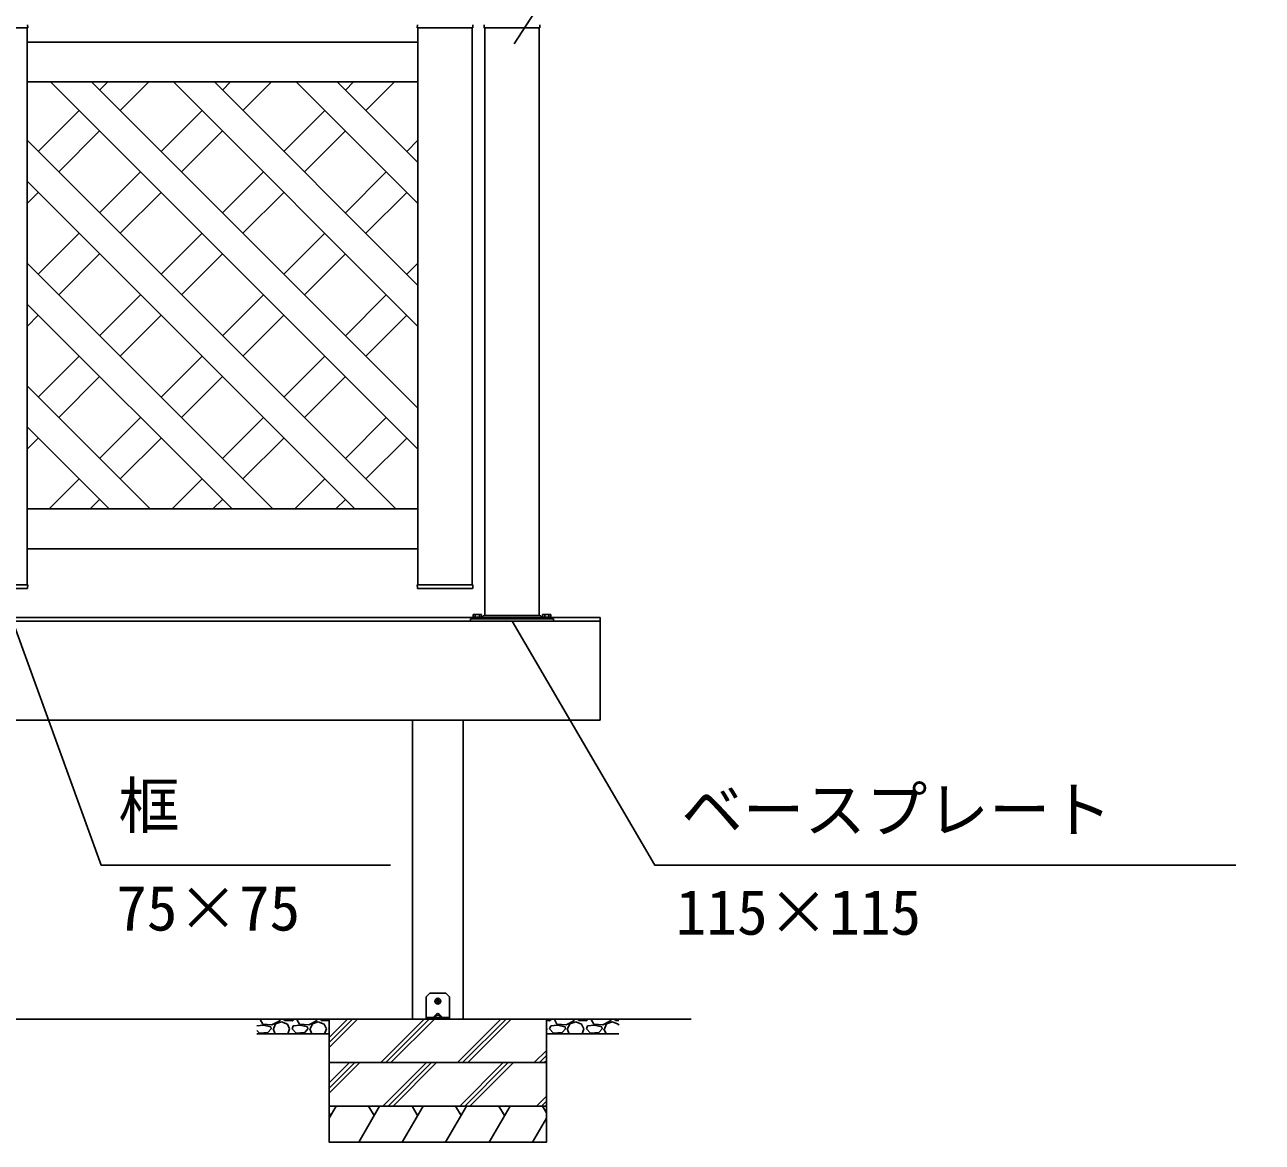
# Model space of a CAD drawing. Units: millimetres, scale not verified. Extents: x -4375 to 4375, y -6502 to 6475.
# Drawn here: x 229 to 1939, y 78 to 1622 of the extents above; entities that cross this region are included whole.
import ezdxf
from ezdxf.enums import TextEntityAlignment as Align

# ---------------------------------------------------------------- set-up
doc = ezdxf.new("R2010")
doc.units = ezdxf.units.MM
doc.header["$LTSCALE"] = 30
for name, color, linetype in [('0-2_YKK_13', 4, 'Continuous'), ('0-3_YKK_A1', 4, 'Continuous'), ('0-4_YKK_D', 6, 'Continuous')]:
    doc.layers.add(name, color=color, linetype=linetype)
doc.styles.add('ＭＳ ゴシック', font='')
doc.styles.get('ＭＳ ゴシック').set_extended_font_data('MS Gothic')

msp = doc.modelspace()

# ---------------------------------------------------------------- linework, layer by layer
at = {"layer": '0-2_YKK_13'}
for p, q in [((788.41, 283.61), (784, 279.2)), ((784, 251.2), (784, 279.2)), ((810.17, 284.2), (789.83, 284.2)), ((797.76, 273.7), (798.86, 273.72)), ((798.86, 273.72), (799.38, 273.82)), ((799.48, 274.34), (799.38, 273.82)), ((799.5, 275.44), (799.48, 274.34)), ((800.5, 275.44), (800.52, 274.34)), ((800.52, 274.34), (800.62, 273.82)), ((801.14, 273.72), (800.62, 273.82)), ((802.24, 273.7), (801.14, 273.72)), ((816, 279.2), (811.59, 283.61)), ((816, 251.2), (816, 279.2)), ((797.76, 272.7), (798.86, 272.68)), ((798.86, 272.68), (799.38, 272.58)), ((799.48, 272.06), (799.38, 272.58)), ((799.5, 270.96), (799.48, 272.06)), ((800.5, 270.96), (800.52, 272.06)), ((800.52, 272.06), (800.62, 272.58)), ((801.14, 272.68), (800.62, 272.58)), ((802.24, 272.7), (801.14, 272.68)), ((784, 250.7), (784, 251.2)), ((788.41, 248.2), (784, 248.2)), ((788.41, 250.7), (789.83, 250.7)), ((788.41, 248.2), (788.41, 250.7)), ((789.83, 248.2), (788.41, 248.2)), ((810.17, 250.7), (789.83, 250.7)), ((810.17, 248.2), (789.83, 248.2)), ((798.56, 255.66), (794.1, 251.2)), ((796, 251.62), (796, 251.2)), ((796.5, 250.7), (803.5, 250.7)), ((805.9, 251.2), (801.44, 255.66)), ((804, 251.62), (804, 251.2)), ((810.17, 250.7), (811.59, 250.7)), ((811.59, 248.2), (810.17, 248.2)), ((811.59, 250.7), (816, 250.7)), ((811.59, 250.7), (811.59, 248.2)), ((816, 248.2), (811.59, 248.2)), ((816, 251.2), (816, 250.7)), ((816, 250.7), (816, 248.2))]:
    msp.add_line(p, q, dxfattribs=at)
msp.add_lwpolyline([(784, 248.2), (784, 250.7), (788.41, 250.7)], dxfattribs=at)
msp.add_circle((800, 273.2), 4, dxfattribs=at)
for centre, radius, start, end in [((789.83, 282.2), 2, 90, 135), ((800, 273.2), 2.3, 167.44414, 192.55586), ((800, 273.2), 2.3, 77.44414, 102.55586), ((800, 273.2), 2.3, 347.44414, 12.55586), ((810.17, 282.2), 2, 45, 90), ((800, 273.2), 2.3, 257.44414, 282.55586), ((797, 251.62), 1, 126.03188, 180), ((796.5, 251.2), 0.5, 180, 270), ((800, 247.5), 6.1, 53.96812, 126.03188), ((803.5, 251.2), 0.5, 270, 0), ((803, 251.62), 1, 0, 53.96812)]:
    msp.add_arc(centre, radius, start, end, dxfattribs=at)
for centre, major_axis, ratio, start_param, end_param in [((800, 252.77), (0, -3.54), 0.707107, 2.5261129, 3.7570724), ((794.6, 251.2), (0.688, 0.425), 0.381966, 2.1243707, 3.695167), ((805.4, 251.2), (0.688, -0.425), 0.381966, 5.7296109, 7.3004073)]:
    msp.add_ellipse(centre, major_axis=major_axis, ratio=ratio, start_param=start_param, end_param=end_param, dxfattribs=at)
at = {"layer": '0-3_YKK_A1'}
for p, q in [((232.5, 1618.2), (232.5, 848.2)), ((233.5, 1618.2), (233.29, 1622.25)), ((772.5, 1618.2), (772.5, 848.2)), ((847.5, 848.2), (847.5, 1618.2)), ((848.5, 1618.2), (848.29, 1622.25)), ((865, 806.2), (865, 1618.2)), ((940, 1618.2), (940, 806.2)), ((941, 1618.2), (940.79, 1622.25)), ((232.5, 1598.2), (772.5, 1598.2)), ((772.5, 1543.2), (232.5, 1543.2)), ((265.07, 1543.2), (772.5, 1035.77)), ((321.64, 1543.2), (772.5, 1092.34)), ((332.79, 1532.04), (343.95, 1543.2)), ((361.08, 1503.76), (400.52, 1543.2)), ((434.77, 1543.2), (772.5, 1205.47)), ((491.34, 1543.2), (772.5, 1262.04)), ((502.5, 1532.04), (513.66, 1543.2)), ((530.78, 1503.76), (570.23, 1543.2)), ((772.5, 1375.18), (604.48, 1543.2)), ((772.5, 1431.75), (661.05, 1543.2)), ((683.36, 1543.2), (672.21, 1532.04)), ((739.93, 1543.2), (700.49, 1503.76)), ((247.94, 1447.19), (304.51, 1503.76)), ((417.65, 1447.19), (474.22, 1503.76)), ((643.92, 1503.76), (587.35, 1447.19)), ((276.23, 1418.91), (332.79, 1475.47)), ((445.93, 1418.91), (502.5, 1475.47)), ((672.21, 1475.47), (615.64, 1418.91)), ((232.5, 1462.63), (741.93, 953.2)), ((772.5, 1462.63), (757.06, 1447.19)), ((232.5, 1406.06), (685.36, 953.2)), ((332.79, 1362.34), (389.36, 1418.91)), ((559.07, 1418.91), (502.5, 1362.34)), ((728.77, 1418.91), (672.21, 1362.34)), ((232.5, 1375.18), (247.94, 1390.62)), ((361.08, 1334.05), (417.65, 1390.62)), ((587.35, 1390.62), (530.78, 1334.05)), ((757.06, 1390.62), (700.49, 1334.05)), ((247.94, 1277.48), (304.51, 1334.05)), ((474.22, 1334.05), (417.65, 1277.48)), ((643.92, 1334.05), (587.35, 1277.48)), ((276.23, 1249.2), (332.79, 1305.77)), ((502.5, 1305.77), (445.93, 1249.2)), ((672.21, 1305.77), (615.64, 1249.2)), ((232.5, 1292.93), (572.23, 953.2)), ((772.5, 1292.93), (757.06, 1277.48)), ((389.36, 1249.2), (332.79, 1192.63)), ((559.07, 1249.2), (502.5, 1192.63)), ((728.77, 1249.2), (672.21, 1192.63)), ((232.5, 1236.36), (515.66, 953.2)), ((232.5, 1205.47), (247.94, 1220.92)), ((417.65, 1220.92), (361.08, 1164.35)), ((587.35, 1220.92), (530.78, 1164.35)), ((757.06, 1220.92), (700.49, 1164.35)), ((304.51, 1164.35), (247.94, 1107.78)), ((474.22, 1164.35), (417.65, 1107.78)), ((643.92, 1164.35), (587.35, 1107.78)), ((332.79, 1136.06), (276.23, 1079.49)), ((502.5, 1136.06), (445.93, 1079.49)), ((672.21, 1136.06), (615.64, 1079.49)), ((232.5, 1123.22), (402.52, 953.2)), ((389.36, 1079.49), (332.79, 1022.93)), ((559.07, 1079.49), (502.5, 1022.93)), ((728.77, 1079.49), (672.21, 1022.93)), ((232.5, 1066.65), (345.95, 953.2)), ((247.94, 1051.21), (232.5, 1035.77)), ((417.65, 1051.21), (361.08, 994.64)), ((587.35, 1051.21), (530.78, 994.64)), ((757.06, 1051.21), (700.49, 994.64)), ((304.51, 994.64), (263.07, 953.2)), ((474.22, 994.64), (432.77, 953.2)), ((643.92, 994.64), (602.48, 953.2)), ((332.79, 966.36), (319.64, 953.2)), ((502.5, 966.36), (489.34, 953.2)), ((672.21, 966.36), (659.05, 953.2)), ((232.5, 953.2), (772.5, 953.2)), ((232.5, 898.2), (772.5, 898.2)), ((232.29, 843.2), (157.71, 843.2)), ((233.5, 848.2), (233.29, 844.15)), ((847.29, 843.2), (772.71, 843.2)), ((848.5, 848.2), (848.29, 844.15)), ((849.5, 807.62), (848.73, 807.17)), ((848.73, 807.17), (848.73, 803.62)), ((848.73, 803.62), (860.27, 803.62)), ((848.8, 803.62), (848.8, 802.4)), ((849.5, 807.62), (859.5, 807.62)), ((851.61, 807.17), (851.61, 803.62)), ((857.39, 807.17), (857.39, 803.62)), ((859.5, 807.62), (860.27, 807.17)), ((860.2, 803.62), (860.2, 802.4)), ((860.27, 807.17), (860.27, 803.62)), ((861.58, 804.35), (860.46, 802.4)), ((940.22, 806.2), (864.78, 806.2)), ((943.42, 804.35), (944.54, 802.4)), ((945.5, 807.62), (944.73, 807.17)), ((944.73, 807.17), (944.73, 803.62)), ((956.27, 803.62), (944.73, 803.62)), ((944.8, 803.62), (944.8, 802.4)), ((955.5, 807.62), (945.5, 807.62)), ((947.61, 807.17), (947.61, 803.62)), ((953.39, 807.17), (953.39, 803.62)), ((955.5, 807.62), (956.27, 807.17)), ((956.2, 803.62), (956.2, 802.4)), ((956.27, 807.17), (956.27, 803.62)), ((1024.5, 803.2), (-897.5, 803.2)), ((1024.5, 798.2), (-897.5, 798.2)), ((960, 801.4), (845, 801.4)), ((845, 801.4), (845, 798.2)), ((845, 798.2), (960, 798.2)), ((848, 802.4), (861, 802.4)), ((848, 801.4), (848, 802.4)), ((861, 801.4), (848, 801.4)), ((861, 802.4), (861, 801.4)), ((957, 802.4), (944, 802.4)), ((944, 802.4), (944, 801.4)), ((944, 801.4), (957, 801.4)), ((957, 801.4), (957, 802.4)), ((960, 798.2), (960, 801.4)), ((1024.5, 803.2), (1024.5, 661.2)), ((-897.5, 661.2), (1024.5, 661.2)), ((765, 661.2), (765, 248.2)), ((835, 661.2), (835, 248.2)), ((835, 661.2), (835, 248.2)), ((1150.11, 248.2), (-1149.97, 248.2)), ((650, 248.2), (550, 248.2)), ((550, 247.67), (550.69, 248.2)), ((559.15, 240.01), (550, 239.04)), ((554.58, 247.63), (555.1, 248.2)), ((558.14, 241.53), (554.58, 247.63)), ((570.84, 240.52), (558.14, 241.53)), ((569.31, 237.47), (559.15, 240.01)), ((581.5, 246.1), (570.84, 240.52)), ((572.87, 234.93), (575.92, 242.04)), ((575.92, 242.04), (584.04, 244.58)), ((582.1, 248.2), (581.5, 246.1)), ((584.04, 244.58), (592.17, 241.53)), ((587.44, 248.2), (588.11, 246.61)), ((588.11, 246.61), (598.78, 246.1)), ((592.17, 241.53), (595.22, 234.93)), ((598.78, 246.1), (601.49, 248.2)), ((609.95, 240.01), (600.3, 238.99)), ((605.38, 247.63), (605.9, 248.2)), ((608.94, 241.53), (605.38, 247.63)), ((621.64, 240.52), (608.94, 241.53)), ((620.11, 237.47), (609.95, 240.01)), ((632.3, 246.1), (621.64, 240.52)), ((623.67, 234.93), (626.72, 242.04)), ((626.72, 242.04), (634.84, 244.58)), ((632.9, 248.2), (632.3, 246.1)), ((634.84, 244.58), (642.97, 241.53)), ((638.24, 248.2), (638.91, 246.61)), ((638.91, 246.61), (649.58, 246.1)), ((642.97, 241.53), (646.02, 234.93)), ((649.58, 246.1), (650, 246.43)), ((650, 223.16), (675.04, 248.2)), ((650, 216.08), (682.12, 248.2)), ((650, 209.01), (689.19, 248.2)), ((721.11, 188.2), (781.11, 248.2)), ((728.18, 188.2), (788.18, 248.2)), ((735.25, 188.2), (795.25, 248.2)), ((835.08, 248.2), (764.92, 248.2)), ((827.18, 188.2), (887.18, 248.2)), ((834.25, 188.2), (894.25, 248.2)), ((841.32, 188.2), (901.32, 248.2)), ((950, 248.2), (1050, 248.2)), ((950, 246.31), (954.38, 246.1)), ((954.38, 246.1), (957.09, 248.2)), ((965.55, 240.01), (955.9, 238.99)), ((960.98, 247.63), (961.5, 248.2)), ((964.54, 241.53), (960.98, 247.63)), ((977.24, 240.52), (964.54, 241.53)), ((975.71, 237.47), (965.55, 240.01)), ((987.9, 246.1), (977.24, 240.52)), ((979.27, 234.93), (982.32, 242.04)), ((982.32, 242.04), (990.44, 244.58)), ((988.5, 248.2), (987.9, 246.1)), ((990.44, 244.58), (998.57, 241.53)), ((993.84, 248.2), (994.51, 246.61)), ((994.51, 246.61), (1005.18, 246.1)), ((998.57, 241.53), (1001.62, 234.93)), ((1005.18, 246.1), (1007.89, 248.2)), ((1016.35, 240.01), (1006.7, 238.99)), ((1011.78, 247.63), (1012.3, 248.2)), ((1015.34, 241.53), (1011.78, 247.63)), ((1028.04, 240.52), (1015.34, 241.53)), ((1026.51, 237.47), (1016.35, 240.01)), ((1038.7, 246.1), (1028.04, 240.52)), ((1030.07, 234.93), (1033.12, 242.04)), ((1033.12, 242.04), (1041.24, 244.58)), ((1039.3, 248.2), (1038.7, 246.1)), ((1041.24, 244.58), (1049.37, 241.53)), ((1044.64, 248.2), (1045.31, 246.61)), ((1045.31, 246.61), (1050, 246.39)), ((1049.37, 241.53), (1050, 240.17)), ((553.56, 228.83), (550, 232.72)), ((650, 228.2), (550, 228.2)), ((565.25, 229.85), (553.56, 228.83)), ((569.82, 234.93), (565.25, 229.85)), ((569.82, 234.93), (569.31, 237.47)), ((572.36, 234.93), (575.24, 228.2)), ((592.82, 228.2), (595.22, 234.93)), ((598.78, 234.93), (600.3, 238.99)), ((604.36, 228.83), (598.78, 234.93)), ((616.05, 229.85), (604.36, 228.83)), ((620.62, 234.93), (616.05, 229.85)), ((620.62, 234.93), (620.11, 237.47)), ((623.16, 234.93), (626.04, 228.2)), ((643.62, 228.2), (646.02, 234.93)), ((649.58, 234.93), (650, 236.06)), ((650, 234.47), (649.58, 234.93)), ((950, 236.71), (950.82, 234.93)), ((950, 232.63), (950.82, 234.93)), ((950, 228.2), (1050, 228.2)), ((954.38, 234.93), (955.9, 238.99)), ((959.96, 228.83), (954.38, 234.93)), ((971.65, 229.85), (959.96, 228.83)), ((976.22, 234.93), (971.65, 229.85)), ((976.22, 234.93), (975.71, 237.47)), ((978.76, 234.93), (981.64, 228.2)), ((999.22, 228.2), (1001.62, 234.93)), ((1005.18, 234.93), (1006.7, 238.99)), ((1010.76, 228.83), (1005.18, 234.93)), ((1022.45, 229.85), (1010.76, 228.83)), ((1027.02, 234.93), (1022.45, 229.85)), ((1027.02, 234.93), (1026.51, 237.47)), ((1029.56, 234.93), (1032.44, 228.2)), ((650, 188.2), (950, 188.2)), ((650, 160.09), (678.11, 188.2)), ((650, 153.02), (685.18, 188.2)), ((650, 145.95), (692.25, 188.2)), ((724.17, 128.2), (784.17, 188.2)), ((731.24, 128.2), (791.24, 188.2)), ((738.31, 128.2), (798.31, 188.2)), ((830.24, 128.2), (890.24, 188.2)), ((837.31, 128.2), (897.31, 188.2)), ((844.38, 128.2), (904.38, 188.2)), ((933.24, 188.2), (950, 204.96)), ((940.31, 188.2), (950, 197.89)), ((947.38, 188.2), (950, 190.82)), ((936.3, 128.2), (950, 141.9)), ((650, 111.66), (659.55, 128.2)), ((690.72, 78.2), (719.59, 128.2)), ((704.37, 128.2), (711.98, 115.02)), ((750.77, 78.2), (779.64, 128.2)), ((764.41, 128.2), (772.03, 115.02)), ((810.81, 78.2), (839.68, 128.2)), ((824.46, 128.2), (832.07, 115.02)), ((870.86, 78.2), (899.72, 128.2)), ((884.5, 128.2), (892.11, 115.02)), ((943.37, 128.2), (950, 134.83)), ((944.55, 128.2), (950, 118.76)), ((650, 118.37), (651.94, 115.02)), ((930.9, 78.2), (950, 111.28))]:
    msp.add_line(p, q, dxfattribs=at)
for points in [[(233.5, 1618.2), (156.5, 1618.2), (156.71, 1622.25)], [(848.5, 1618.2), (771.5, 1618.2), (771.71, 1622.25)], [(941, 1618.2), (864, 1618.2), (864.21, 1622.25)], [(233.5, 848.2), (156.5, 848.2), (156.71, 844.15)], [(848.5, 848.2), (771.5, 848.2), (771.71, 844.15)], [(650, 188.2), (950, 188.2), (650, 188.2)], [(950, 188.2), (650, 188.2), (950, 188.2)], [(950, 188.2), (950, 128.2), (650, 128.2), (650, 188.2)]]:
    msp.add_lwpolyline(points, dxfattribs=at)
for points in [[(650, 248.2), (950, 248.2), (950, 188.2), (650, 188.2)], [(650, 128.2), (950, 128.2), (950, 78.2), (650, 78.2)]]:
    msp.add_lwpolyline(points, close=True, dxfattribs=at)
for centre, radius, start, end in [((232.29, 844.2), 1, 270, 357), ((772.71, 844.2), 1, 183, 270), ((847.29, 844.2), 1, 270, 357), ((850.17, 805.06), 2.56, 55.61708, 124.38292), ((854.5, 798.06), 9.55, 72.41276, 107.58724), ((858.83, 805.06), 2.56, 55.61708, 124.38292), ((864.79, 802.5), 3.7, 90, 149.99999), ((940.21, 802.5), 3.7, 30.00001, 90), ((946.17, 805.06), 2.56, 55.61708, 124.38291), ((950.5, 798.06), 9.55, 72.41275, 107.58723), ((954.83, 805.06), 2.56, 55.61708, 124.38291)]:
    msp.add_arc(centre, radius, start, end, dxfattribs=at)
at = {"layer": '0-4_YKK_D'}
for points in [[(905.44, 1595.9), (1053.05, 1823.2), (1939.02, 1823.2)], [(187.84, 864.99), (334.81, 461.2), (734.8, 461.2)], [(902.5, 798.2), (1099.78, 461.2), (1902.48, 461.2)]]:
    msp.add_lwpolyline(points, dxfattribs=at)

# ---------------------------------------------------------------- texts
at = {"layer": '0-4_YKK_D', "style": 'ＭＳ ゴシック'}
for s, p in [('框', (358.43, 493.66)), ('ベースプレート', (1136.34, 487.95)), ('75×75', (355.53, 352)), ('115×115', (1128.62, 346.28))]:
    msp.add_text(s, height=62.32, dxfattribs=at).set_placement(p, align=Align.BOTTOM_LEFT)

doc.saveas('drawing.dxf')
